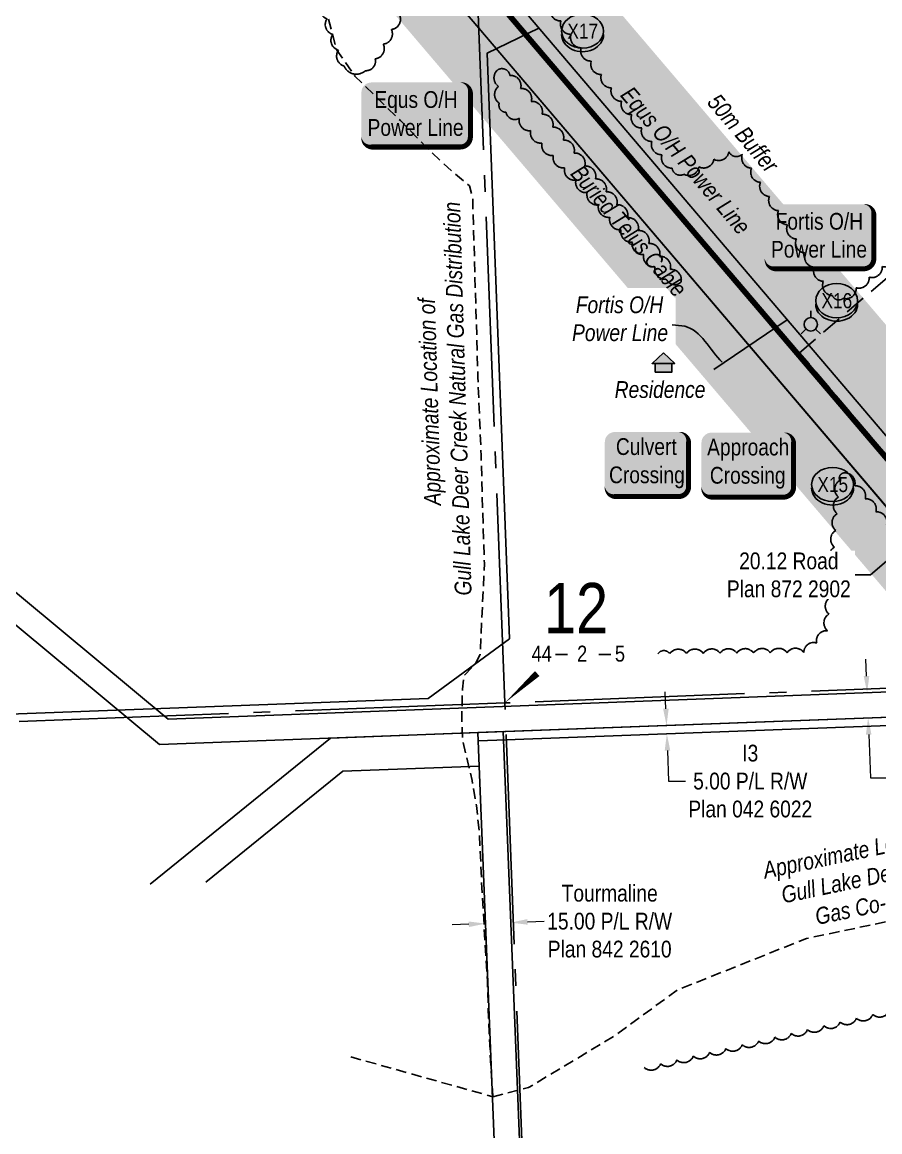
# Model space of a CAD drawing. Extents: x 686576 to 694196, y 5850445 to 5855412.
# Drawn here: x 691345 to 691857, y 5851095 to 5851756 of the extents above; entities that cross this region are included whole.
import ezdxf
from ezdxf.enums import TextEntityAlignment as Align

# ---------------------------------------------------------------- set-up
doc = ezdxf.new("R2010")
doc.units = 0
doc.header["$LTSCALE"] = 5
doc.header["$PDSIZE"] = 0.5
for name, pattern in [('0', [1, 1, 0]), ('foc-ACCESSROAD', [3.75, 2.5, -1.25]), ('foc-QUARTERLINE', [33, 25, -3, 2, -3]), ('UG_PIPE', [1.875, 1.25, -0.625])]:
    doc.linetypes.add(name, pattern=pattern)
doc.layers.get('Defpoints').update_dxf_attribs({"color": 9})
for name, color, linetype in [('10', 1, 'Continuous'), ('9', 3, 'Continuous'), ('AS-PIPE-UG', 44, 'UG_PIPE'), ('AS-PIPE-UG-T', 44, 'Continuous'), ('AS-POWER', 104, 'foc-POWER'), ('AS-POWER-T', 104, 'Continuous'), ('AS-RESIDENCE', 14, 'Continuous'), ('AS-TELEPHONE-T', 224, 'Continuous'), ('AS-TELUS', 224, 'foc-TEL'), ('CG-NOTES', 7, 'Continuous'), ('F-RW', 190, 'Continuous'), ('F-WS', 190, 'foc-ACCESSROAD'), ('F-WS-S', 190, 'Continuous'), ('L-QSEC', 8, 'foc-QUARTERLINE'), ('L-SECLBL', 7, 'Continuous'), ('L-TITLEDB', 4, 'Continuous'), ('L-TITLEDB-T', 4, 'Continuous'), ('P-BUFFER-H 30m', 51, 'Continuous'), ('P-BUFFER-T', 40, 'Continuous'), ('P-CROSSINGS', 250, 'Continuous'), ('T-BUSH', 110, '0')]:
    doc.layers.add(name, color=color, linetype=linetype)
doc.layers.add('F-RW-T', color=190, linetype='Continuous', lineweight=9)
doc.layers.add('P-PROPOSED-WL4', color=7, linetype='Continuous', true_color=0x5b5bc8)
doc.styles.add('175L', font='ARIALN.TTF', dxfattribs={"height": 20})
doc.styles.add('80', font='ARIALN.TTF', dxfattribs={"height": 10})
doc.styles.add('80CG', font='ARIALN.TTF', dxfattribs={"height": 10})
doc.styles.add('80L', font='ARIALN.TTF', dxfattribs={"height": 10})
doc.styles.add('Crossing', font='ARIALN.TTF', dxfattribs={"height": 10})
doc.styles.add('foc-LtypeFont', font='ARIALN.TTF', dxfattribs={"height": 7.35})
doc.styles.add('SIMPLEX', font='ARIALN.TTF')
doc.linetypes.add('foc-POWER', pattern='A,6,-1,["P",foc-LtypeFont,S=0.2,R=0,X=-0.625,Y=-0.75],-1.24,4', length=12.24)
doc.linetypes.add('foc-TEL', pattern='A,2,-1,["T",foc-LtypeFont,S=0.2,R=0,X=-0.425,Y=-0.75],-1.24,8', length=12.24)
doc.linetypes.add('foc-TEL-NOLINE', pattern='A,0,-2,["T",foc-LtypeFont,S=0.2,R=0,X=-0.425,Y=-0.75],-10.24', length=12.24)
doc.dimstyles.new('Compass 5 000', dxfattribs={"dimscale": 5, "dimtxt": 9, "dimasz": 2, "dimexe": 0.2, "dimexo": 0.0625, "dimgap": 0.5, "dimtad": 0, "dimtih": 1, "dimtoh": 1, "dimzin": 0, "dimdsep": 46, "dimtxsty": '80CG', "dimcen": 0.1, "dimse1": 1, "dimse2": 1, "dimclrd": 256, "dimclrt": 256, "dimaunit": 1, "dimadec": 4, "dimazin": 0, "dimtfac": 0.06, "dimtofl": 0, "dimtmove": 0, "dimatfit": 1, "dimfxl": 0.2, "dimtolj": 1, "dimtzin": 0, "dimlwd": -1, "dimarcsym": 0})

# ---------------------------------------------------------------- blocks, each defined once
blk = doc.blocks.new('L-SECLBL')
at = {"layer": '9', "color": 7}
for p, q in [((-5.08, -27.83), (-12.29, -27.83)), ((20.7, -27.83), (13.5, -27.83))]:
    blk.add_line(p, q, dxfattribs=at)
at = {"layer": '10', "color": 2, "style": 'SIMPLEX'}
blk.add_attdef('SEC', text='', height=30, dxfattribs=at).set_placement((0, 0), align=Align.MIDDLE)
at = {"layer": '10', "color": 5, "style": '80L'}
blk.add_attdef('TWP', text='', height=9.5, dxfattribs=at).set_placement((-14.43, -27.37), align=Align.MIDDLE_RIGHT)
blk.add_attdef('RGE', text='', height=9.5, dxfattribs=at).set_placement((3.62, -27.37), align=Align.MIDDLE_CENTER)
blk.add_attdef('MER', text='', height=9.5, dxfattribs=at).set_placement((23.17, -27.37), align=Align.MIDDLE_LEFT)
blk = doc.blocks.new('*D83')
at = {"layer": 'Defpoints', "color": 0, "transparency": 16777216}
for p in [(691812.95, 5851355.21), (691813.51, 5851340.23), (691849.57, 5851341.58)]:
    blk.add_point(p, dxfattribs=at)
at = {"layer": 'F-RW-T', "transparency": 16777216}
for p, q in [((691848.63, 5851366.56), (691848.26, 5851376.55)), ((691849.95, 5851331.59), (691850.92, 5851305.79)), ((691850.92, 5851305.79), (691860.92, 5851305.79))]:
    blk.add_line(p, q, dxfattribs=at)
for points in [[(691850.3, 5851366.62), (691846.97, 5851366.5), (691849.01, 5851356.57)], [(691851.61, 5851331.65), (691848.28, 5851331.53), (691849.57, 5851341.58)]]:
    blk.add_solid(points, dxfattribs=at)
at = {"layer": 'F-RW-T', "transparency": 16777216, "insert": (691900, 5851305.79), "char_height": 10, "attachment_point": 5, "style": '80CG'}
blk.add_mtext('\\A1;Tourmaline\\P15.00 P/L R/W\\PPlan 822 1746', dxfattribs=at)
blk = doc.blocks.new('*D84')
at = {"layer": 'Defpoints', "color": 0, "transparency": 16777216}
for p in [(691620.69, 5851235.21), (691635.71, 5851235.81), (691636.36, 5851219.5)]:
    blk.add_point(p, dxfattribs=at)
at = {"layer": 'F-RW-T', "transparency": 16777216}
for p, q in [((691611.35, 5851218.5), (691601.36, 5851218.1)), ((691646.35, 5851219.9), (691656.35, 5851220.3))]:
    blk.add_line(p, q, dxfattribs=at)
for points in [[(691611.29, 5851220.16), (691611.42, 5851216.83), (691621.34, 5851218.9)], [(691646.29, 5851221.57), (691646.42, 5851218.24), (691636.36, 5851219.5)]]:
    blk.add_solid(points, dxfattribs=at)
at = {"layer": 'F-RW-T', "transparency": 16777216, "insert": (691695.43, 5851220.3), "char_height": 10, "attachment_point": 5, "style": '80CG'}
blk.add_mtext('\\A1;Tourmaline\\P15.00 P/L R/W\\PPlan 842 2610', dxfattribs=at)
blk = doc.blocks.new('*D88')
at = {"layer": 'Defpoints', "color": 0, "transparency": 16777216}
for p in [(691686.83, 5851335.47), (691687.02, 5851330.47), (691729.53, 5851332.07)]:
    blk.add_point(p, dxfattribs=at)
at = {"layer": 'F-RW-T', "transparency": 16777216}
for p, q in [((691728.96, 5851347.06), (691728.59, 5851357.05)), ((691729.9, 5851322.08), (691730.59, 5851303.84)), ((691730.59, 5851303.84), (691740.59, 5851303.84))]:
    blk.add_line(p, q, dxfattribs=at)
for points in [[(691730.63, 5851347.12), (691727.3, 5851346.99), (691729.34, 5851337.06)], [(691731.57, 5851322.14), (691728.24, 5851322.01), (691729.53, 5851332.07)]]:
    blk.add_solid(points, dxfattribs=at)
at = {"layer": 'F-RW-T', "transparency": 16777216, "insert": (691779.29, 5851303.84), "char_height": 10, "attachment_point": 5, "style": '80CG'}
blk.add_mtext('\\A1;I3\\P5.00 P/L R/W\\PPlan 042 6022', dxfattribs=at)
blk = doc.blocks.new('*D97')
at = {"layer": 'Defpoints', "color": 0, "transparency": 16777216}
for p in [(691719.64, 5851663.81), (691704.33, 5851650.76), (691876.57, 5851448.61)]:
    blk.add_point(p, dxfattribs=at)
at = {"layer": 'L-TITLEDB-T', "transparency": 16777216}
for p, q in [((691899.5, 5851468.15), (691907.11, 5851474.64)), ((691868.96, 5851442.13), (691851, 5851426.82)), ((691851, 5851426.82), (691841, 5851426.82))]:
    blk.add_line(p, q, dxfattribs=at)
for points in [[(691898.42, 5851469.42), (691900.58, 5851466.88), (691891.89, 5851461.66)], [(691867.88, 5851443.4), (691870.04, 5851440.86), (691876.57, 5851448.61)]]:
    blk.add_solid(points, dxfattribs=at)
at = {"layer": 'L-TITLEDB-T', "transparency": 16777216, "insert": (691802.29, 5851426.82), "char_height": 10, "attachment_point": 5, "style": '80CG', "bg_fill": 3, "box_fill_scale": 1.1, "bg_fill_color": 256, "bg_fill_true_color": 13158600, "bg_fill_transparency": 0}
blk.add_mtext('\\A1;20.12 Road\\PPlan 872 2902 ', dxfattribs=at)
blk = doc.blocks.new('res_occ')
for points in [[(0.1, 0.89), (-1.26, -0.37), (1.46, -0.37)], [(-0.9, -1.43), (1.1, -1.43), (1.1, -0.37), (-0.9, -0.37)]]:
    blk.add_hatch(color=14).paths.add_polyline_path(points)
at = {"color": 14}
for points in [[(0.1, 0.89), (-1.26, -0.37), (1.46, -0.37)], [(-0.9, -1.43), (1.1, -1.43), (1.1, -0.37), (-0.9, -0.37)]]:
    blk.add_lwpolyline(points, close=True, dxfattribs=at)
blk = doc.blocks.new('*U48')
h = blk.add_hatch(color=254)
edge = h.paths.add_edge_path()
edge.add_line((-19, -20), (19, -20))
edge.add_arc((19, -14), 6, 270, 360)
edge.add_line((25, -14), (25, 12.5))
edge.add_arc((19, 12.5), 6, 0, 90)
edge.add_line((19, 18.5), (-19, 18.5))
edge.add_arc((-19, 12.5), 6, 90, 180)
edge.add_line((-25, 12.5), (-25, -14))
edge.add_arc((-19, -14), 6, 180, 270)
at = {"color": 160, "flags": 128}
blk.add_lwpolyline([(-19, -20, 3, 3, 0), (19, -20, 3, 3, 0.414214), (25, -14, 3, 3, 0), (25, 12.5, 3, 0, 0.414214), (19, 18.5, 0, 0, 0), (-19, 18.5, 0, 0, 0.414214), (-25, 12.5, 0, 0, 0), (-25, -14, 0, 3, 0.414214)], format="xyseb", close=True, dxfattribs=at)
at = {"color": 160, "style": '80'}
blk.add_attdef('ENTER_TEXT_001', (-26.85, -4.92), '', height=10, dxfattribs=at)
blk = doc.blocks.new('*U44')
h = blk.add_hatch(color=255)
edge = h.paths.add_edge_path()
edge.add_line((-26.5, -20), (26.5, -20))
edge.add_arc((26.5, -14), 6, 270, 360)
edge.add_line((32.5, -14), (32.5, 12.5))
edge.add_arc((26.5, 12.5), 6, 0, 90)
edge.add_line((26.5, 18.5), (-26.5, 18.5))
edge.add_arc((-26.5, 12.5), 6, 90, 180)
edge.add_line((-32.5, 12.5), (-32.5, -14))
edge.add_arc((-26.5, -14), 6, 180, 270)
at = {"color": 104, "flags": 128}
blk.add_lwpolyline([(-26.5, -20, 3, 3, 0), (26.5, -20, 3, 3, 0.414214), (32.5, -14, 3, 3, 0), (32.5, 12.5, 3, 0, 0.414214), (26.5, 18.5, 0, 0, 0), (-26.5, 18.5, 0, 0, 0.414214), (-32.5, 12.5, 0, 0, 0), (-32.5, -14, 0, 3, 0.414214)], format="xyseb", close=True, dxfattribs=at)
blk.add_lwpolyline([(-25.54, -53.97, 0, 7.5, 0), (0, 0, 0, 0, 0)], format="xyseb", dxfattribs=at)
at = {"color": 104, "style": '80'}
blk.add_attdef('ENTER_TEXT_001', (-26.85, -4.92), '', height=10, dxfattribs=at)
blk = doc.blocks.new('*U45')
h = blk.add_hatch(color=255)
edge = h.paths.add_edge_path()
edge.add_line((-26.5, -20), (26.5, -20))
edge.add_arc((26.5, -14), 6, 270, 360)
edge.add_line((32.5, -14), (32.5, 12.5))
edge.add_arc((26.5, 12.5), 6, 0, 90)
edge.add_line((26.5, 18.5), (-26.5, 18.5))
edge.add_arc((-26.5, 12.5), 6, 90, 180)
edge.add_line((-32.5, 12.5), (-32.5, -14))
edge.add_arc((-26.5, -14), 6, 180, 270)
at = {"color": 104, "flags": 128}
blk.add_lwpolyline([(66.68, 47.69, 0, 7.5, 0), (0, 0, 0, 0, 0)], format="xyseb", dxfattribs=at)
blk.add_lwpolyline([(-26.5, -20, 3, 3, 0), (26.5, -20, 3, 3, 0.414214), (32.5, -14, 3, 3, 0), (32.5, 12.5, 3, 0, 0.414214), (26.5, 18.5, 0, 0, 0), (-26.5, 18.5, 0, 0, 0.414214), (-32.5, 12.5, 0, 0, 0), (-32.5, -14, 0, 3, 0.414214)], format="xyseb", close=True, dxfattribs=at)
at = {"color": 104, "style": '80'}
blk.add_attdef('ENTER_TEXT_001', (-26.85, -4.92), '', height=10, dxfattribs=at)
blk = doc.blocks.new('*U26')
h = blk.add_hatch(color=59)
edge = h.paths.add_edge_path()
edge.add_line((-21.5, -20), (21.5, -20))
edge.add_arc((21.5, -14), 6, 270, 360)
edge.add_line((27.5, -14), (27.5, 12.5))
edge.add_arc((21.5, 12.5), 6, 0, 90)
edge.add_line((21.5, 18.5), (-21.5, 18.5))
edge.add_arc((-21.5, 12.5), 6, 90, 180)
edge.add_line((-27.5, 12.5), (-27.5, -14))
edge.add_arc((-21.5, -14), 6, 180, 270)
at = {"color": 1, "flags": 128}
blk.add_lwpolyline([(-21.5, -20, 3, 3, 0), (21.5, -20, 3, 3, 0.414214), (27.5, -14, 3, 3, 0), (27.5, 12.5, 3, 0, 0.414214), (21.5, 18.5, 0, 0, 0), (-21.5, 18.5, 0, 0, 0.414214), (-27.5, 12.5, 0, 0, 0), (-27.5, -14, 0, 3, 0.414214)], format="xyseb", close=True, dxfattribs=at)
blk.add_lwpolyline([(69.76, 18.57, 0, 7.5, 0), (0, 0, 0, 0, 0)], format="xyseb", dxfattribs=at)
at = {"color": 1, "style": '80'}
blk.add_attdef('ENTER_TEXT_001', (-35.99, -5), '', height=10, dxfattribs=at)
blk = doc.blocks.new('xing2')
h = blk.add_hatch(color=50)
h.dxf.hatch_style = 1
edge = h.paths.add_edge_path()
edge.add_ellipse((0, 0), major_axis=(-12.5, 0), ratio=0.816297, start_angle=0, end_angle=360)
h = blk.add_hatch(color=250)
h.dxf.hatch_style = 1
edge = h.paths.add_edge_path()
edge.add_ellipse((0, -2.05), major_axis=(-12.5, 0), ratio=0.816297, start_angle=0, end_angle=180)
edge.add_line((12.5, -2.05), (12.5, 0))
edge.add_ellipse((0, 0), major_axis=(-12.5, 0), ratio=0.816297, start_angle=0, end_angle=180, ccw=False)
edge.add_line((-12.5, 0), (-12.5, -2.05))
at = {"color": 250}
blk.add_ellipse((0, 0), major_axis=(-12.5, 0), ratio=0.816297, dxfattribs=at)
blk.add_ellipse((0, -2.05), major_axis=(-12.5, 0), ratio=0.816297, start_param=0, end_param=3.141593, dxfattribs=at)
at = {"color": 250, "style": 'Crossing'}
blk.add_attdef('CROSSING', text='', height=9, dxfattribs=at).set_placement((0.09, 0.02), align=Align.MIDDLE_CENTER)
at = {"color": 250, "style": 'Crossing', "flags": 1}
for tag, p in [('OWNER', (0.09, -12.49)), ('DESCRIPTION', (0.09, -25.77)), ('LOCATION', (0.09, -39.3)), ('DWG_REF', (0.09, -52.84))]:
    blk.add_attdef(tag, text='', height=9, dxfattribs=at).set_placement(p, align=Align.MIDDLE_CENTER)
blk = doc.blocks.new('WAT')
h = blk.add_hatch(color=255)
h.dxf.hatch_style = 1
edge = h.paths.add_edge_path()
edge.add_arc((0, 0), 0.9, 0, 360)
at = {"color": 170}
for p, q in [((0, 0.82), (0, 1.63)), ((-0.58, -0.58), (-1.15, -1.15)), ((0.58, -0.58), (1.15, -1.15))]:
    blk.add_line(p, q, dxfattribs=at)
blk.add_circle((0, 0), 0.8, dxfattribs=at)

msp = doc.modelspace()

# ---------------------------------------------------------------- hatches: boundary and pattern name
at = {"layer": 'P-BUFFER-H 30m'}
h = msp.add_hatch(color=256, dxfattribs=at)
h.dxf.hatch_style = 1
edge = h.paths.add_edge_path()
edge.add_line((692485.285, 5850546.224), (693234.672, 5850576.164))
edge.add_arc((693232.676, 5850626.124), 50, 272.287877, 362.287866)
edge.add_line((693282.637, 5850628.12), (693278.626, 5850728.505))
edge.add_arc((693228.666, 5850726.509), 50, 2.287866, 92.287866)
edge.add_line((693226.67, 5850776.47), (693223.672, 5850776.35))
edge.add_arc((693225.668, 5850726.39), 50, 92.287866, 182.287866)
edge.add_line((693175.708, 5850724.394), (693177.603, 5850676.966))
edge.add_line((693177.603, 5850676.966), (692534.182, 5850651.26))
edge.add_line((692534.182, 5850651.26), (692529.376, 5850774.462))
edge.add_arc((692479.414, 5850772.513), 50, 2.233701, 40.448379)
edge.add_line((692517.464, 5850804.951), (692013.475, 5851396.124))
edge.add_line((692013.475, 5851396.124), (691332.729, 5852195.181))
edge.add_arc((691294.669, 5852162.755), 50, 40.428902, 92.157267)
edge.add_line((691292.786, 5852212.72), (690776.752, 5852193.281))
edge.add_line((690776.752, 5852193.281), (689968.222, 5852164.524))
edge.add_line((689968.222, 5852164.524), (689209.528, 5852137.539))
edge.add_line((689209.528, 5852137.539), (689206.801, 5852210.075))
edge.add_arc((689156.836, 5852208.197), 50, 2.15307, 92.15307)
edge.add_line((689154.957, 5852258.161), (689134.896, 5852257.407))
edge.add_arc((689136.775, 5852207.442), 50, 92.15307, 182.133807)
edge.add_line((689086.809, 5852205.581), (689089.508, 5852133.156))
edge.add_line((689089.508, 5852133.156), (688334.288, 5852104.552))
edge.add_line((688334.288, 5852104.552), (687584.019, 5852076.138))
edge.add_line((687584.019, 5852076.138), (687563.311, 5852622.77))
edge.add_arc((687513.347, 5852620.878), 50, 2.169403, 92.169403)
edge.add_line((687511.455, 5852670.842), (687481.315, 5852669.7))
edge.add_arc((687483.207, 5852619.736), 50, 92.169403, 182.169403)
edge.add_line((687433.243, 5852617.843), (687433.357, 5852614.845))
edge.add_arc((687483.321, 5852616.738), 50, 182.169403, 244.990014)
edge.add_line((687462.182, 5852571.426), (687483.098, 5852019.277))
edge.add_arc((687533.063, 5852021.169), 50, 182.169403, 272.168912)
edge.add_line((687534.955, 5851971.205), (688338.186, 5852001.626))
edge.add_line((688338.186, 5852001.626), (689146.336, 5852032.234))
edge.add_arc((689144.443, 5852082.198), 50, 272.168987, 280.122251)
edge.add_arc((689158.552, 5852082.692), 50, 263.890944, 272.037006)
edge.add_line((689160.329, 5852032.724), (689971.883, 5852061.589))
edge.add_line((689971.883, 5852061.589), (690780.468, 5852090.348))
edge.add_arc((690778.691, 5852140.316), 50, 272.037006, 272.157267)
edge.add_line((690780.573, 5852090.352), (691270.987, 5852108.825))
edge.add_line((691270.987, 5852108.825), (691935.081, 5851329.315))
edge.add_line((691935.081, 5851329.315), (692427.17, 5850752.101))
edge.add_line((692427.17, 5850752.101), (692433.327, 5850594.236))
edge.add_arc((692483.289, 5850596.185), 50, 182.233701, 272.287877)

# ---------------------------------------------------------------- linework, layer by layer
at = {"layer": 'AS-PIPE-UG', "flags": 128}
for points in [[(691583.258, 5851945.637), (691583.745, 5851936.679), (691582.546, 5851929.334), (691580.936, 5851922.408), (691577.683, 5851915.857), (691572.854, 5851910.796), (691566.692, 5851908.25), (691559.884, 5851908.117), (691553.154, 5851909.646), (691541.502, 5851913.941), (691533.738, 5851914.735), (691527.959, 5851911.164), (691523.369, 5851907.848), (691522.772, 5851907.024), (691517.95, 5851902.672), (691503.291, 5851890.245), (691502.001, 5851885.767), (691501.877, 5851861.284), (691502.894, 5851848.231), (691505.904, 5851834.858), (691510.852, 5851817.905), (691516.206, 5851800.985), (691521.667, 5851781.147), (691527.001, 5851760.586), (691532.683, 5851739.788), (691543.448, 5851724.351), (691570.596, 5851697.83), (691585.458, 5851682.389), (691601.285, 5851667.514), (691611.745, 5851658.85), (691613.683, 5851651.47), (691616.839, 5851544.78), (691617.321, 5851531.652), (691618.722, 5851498.11), (691619.908, 5851456.992), (691620.68, 5851433.605), (691618.156, 5851379.294), (691615.381, 5851374.092), (691608.412, 5851366.678), (691607.589, 5851358.626), (691607.177, 5851342.435), (691607.622, 5851328.302), (691610.075, 5851318.123), (691613.351, 5851304.282), (691615.967, 5851289.261), (691617.631, 5851273.387), (691618.494, 5851255.546), (691619.134, 5851240.261), (691620.004, 5851226.28), (691621.673, 5851197.762), (691622.493, 5851184.502), (691622.977, 5851169.565), (691623.469, 5851154.509), (691624.364, 5851137.279), (691625.198, 5851124.618), (691625.439, 5851119.732), (691625.674, 5851115.68)], [(691625.674, 5851115.68), (691647.08, 5851121.118), (691698.101, 5851151.796), (691735.747, 5851179.272), (691812.857, 5851210.038), (691919.152, 5851232.216), (691954.351, 5851239.931), (691981.298, 5851239.567)], [(691541.003, 5851139.381), (691625.674, 5851115.68)]]:
    msp.add_lwpolyline(points, dxfattribs=at)
at = {"layer": 'AS-POWER', "linetype": 'foc-POWER', "flags": 128}
for points in [[(690605.382, 5852144.714), (691297.841, 5852170.218), (691984.426, 5851364.112), (692478.407, 5850794.152)], [(690986.509, 5851330.693), (691587.074, 5851353.111), (691635.694, 5851388.798), (691622.431, 5851738.063), (691653.173, 5851752.961)], [(691801.359, 5851579.048), (691757.532, 5851549.408)]]:
    msp.add_lwpolyline(points, dxfattribs=at)
at = {"layer": 'AS-TELUS', "linetype": 'foc-TEL-NOLINE', "flags": 128}
msp.add_lwpolyline([(690799.492, 5852123.971), (691259.235, 5852141.293, -0.2290222), (691302.815, 5852122.1), (691617.268, 5851752.927), (692435.693, 5850792.725, -0.1683104), (692460.842, 5850728.35)], format="xyb", dxfattribs=at)
at = {"layer": 'F-RW', "flags": 128}
for points in [[(690811.661, 5851822.413), (690937.62, 5851751.694), (691432.101, 5851340.906), (691951.721, 5851360.425), (691964.112, 5851345.885), (691633.55, 5851333.465), (691426.932, 5851325.706), (690929.09, 5851739.284), (690812.373, 5851804.813), (690811.661, 5851822.413)], [(691616.808, 5851332.839), (691616.996, 5851327.843), (691633.743, 5851328.472), (691968.244, 5851341.036), (691964.112, 5851345.885), (691616.808, 5851332.839)], [(691421.246, 5851242.318), (691528.872, 5851329.542), (691616.808, 5851332.839), (691617.57, 5851312.855), (691536.279, 5851309.801), (691454.6, 5851243.605)], [(691602.129, 5850444.61), (691596.172, 5850544.585), (691638.075, 5850802.481), (691617.57, 5851312.855), (691616.808, 5851332.839), (691631.794, 5851333.4), (691653.127, 5850801.579), (691611.467, 5850545.184), (691617.361, 5850445.207)]]:
    msp.add_lwpolyline(points, dxfattribs=at)
at = {"layer": 'F-WS'}
msp.add_lwpolyline([(691808.618, 5851559.387), (691901.529, 5851638.555), (691980.035, 5851546.076), (691887.293, 5851467.053)], close=True, dxfattribs=at)
at = {"layer": 'L-QSEC', "flags": 128}
for points in [[(691632.862, 5851350.52), (691601.752, 5852154.192)], [(692435.371, 5851381.457), (691632.862, 5851350.52)], [(691632.862, 5851350.52), (690832.012, 5851319.648)], [(691663.959, 5850547.185), (691632.862, 5851350.52)]]:
    msp.add_lwpolyline(points, dxfattribs=at)
at = {"layer": 'L-SECLBL', "flags": 128}
msp.add_lwpolyline([(691632.862, 5851350.52, 0, 4, 0), (691652.195, 5851368.024, 0, 0, 0)], format="xyseb", dxfattribs=at)
at = {"layer": 'L-TITLEDB', "flags": 128}
msp.add_lwpolyline([(691311.225, 5852143.254), (691616.011, 5851785.43), (691977.33, 5851361.386), (692458.15, 5850797.392), (692460.842, 5850728.35, 0.1683104), (692435.693, 5850792.725), (691968.244, 5851341.036), (691949.718, 5851362.775), (691617.268, 5851752.927), (691302.815, 5852122.1, 0.2296087), (691259.136, 5852141.284)], format="xyb", close=True, dxfattribs=at)
at = {"layer": 'P-PROPOSED-WL4', "linetype": 'Continuous', "const_width": 3, "flags": 128}
msp.add_lwpolyline([(693232.374, 5850627.77), (692484.561, 5850597.894), (692477.767, 5850772.069), (691974.165, 5851362.789), (691293.947, 5852161.225), (690778.636, 5852141.814), (689160.155, 5852084.248), (689155.554, 5852206.633), (689138.492, 5852205.991), (689143.05, 5852083.644), (687534.826, 5852022.735), (687512.228, 5852619.273), (687483.591, 5852618.188)], dxfattribs=at)
at = {"layer": 'T-BUSH', "flags": 128}
for points in [[(691795.17, 5852077.438, 0.5205671), (691790.862, 5852068.415, 0.5205671), (691786.553, 5852059.392, 0.5205671), (691782.245, 5852050.369, 0.5205671), (691775.71, 5852043.234, 0.5205671), (691767.358, 5852037.736, 0.5205671), (691759.006, 5852032.238, 0.5205671), (691751.992, 5852025.88, 0.5205671), (691750.441, 5852016.001, 0.5205671), (691748.891, 5852006.123, 0.5205671), (691747.341, 5851996.245, 0.5205671), (691749.344, 5851986.589, 0.5205671), (691752.112, 5851976.981, 0.5205671), (691754.879, 5851967.372, 0.5205671), (691757.646, 5851957.764, 0.5205671), (691760.109, 5851948.116, 0.5205671), (691753.706, 5851940.544, 0.5205671), (691750.898, 5851931.805, 0.5205671), (691751.564, 5851921.828, 0.5205671), (691752.229, 5851911.851, 0.5205671), (691754.879, 5851902.357, 0.5205671), (691758.867, 5851893.188, 0.5205671), (691762.855, 5851884.018, 0.5205671), (691766.336, 5851874.739, 0.5205671), (691760.923, 5851866.372, 0.5205671), (691756.077, 5851857.722, 0.5205671), (691752.914, 5851848.237, 0.5205671), (691746.461, 5851842.358, 0.5205671), (691736.484, 5851841.693, 0.5205671), (691726.531, 5851841.415, 0.5205671), (691716.782, 5851843.637, 0.5205671), (691707.033, 5851845.859, 0.5205671), (691697.284, 5851848.082, 0.5205671), (691687.536, 5851850.307, 0.5205671), (691677.803, 5851852.596, 0.5205671), (691668.069, 5851854.885, 0.5205671), (691660.534, 5851860.401, 0.5205671), (691655.38, 5851868.969, 0.5205671), (691647.783, 5851872.697, 0.5205671), (691637.829, 5851871.754, 0.5205671), (691627.875, 5851870.81, 0.5205671), (691617.92, 5851869.867, 0.5205671), (691607.966, 5851868.923, 0.5205671), (691609.111, 5851859.072, 0.5205671), (691610.345, 5851849.149, 0.5205671), (691611.579, 5851839.227, 0.5205671), (691612.813, 5851829.304, 0.5205671), (691618.144, 5851821.043, 0.5205671), (691624.171, 5851813.065, 0.5205671), (691630.197, 5851805.086, 0.5205671), (691636.224, 5851797.107, 0.5205671), (691642.25, 5851789.128, 0.5205671), (691648.277, 5851781.149, 0.5205671), (691654.303, 5851773.171, 0.5205671), (691660.33, 5851765.192, 0.5205671), (691666.356, 5851757.213, 0.5205671), (691672.383, 5851749.234, 0.5205671), (691678.409, 5851741.255, 0.5205671), (691684.436, 5851733.277, 0.5205671), (691690.462, 5851725.298, 0.5205671), (691696.489, 5851717.319, 0.5205671), (691702.515, 5851709.34, 0.5205671), (691708.542, 5851701.361, 0.5205671), (691714.569, 5851693.383, 0.5205671), (691720.595, 5851685.404, 0.5205671), (691726.622, 5851677.425, 0.5205671), (691732.648, 5851669.446, 0.5205671), (691739.684, 5851665.775, 0.5205671), (691748.629, 5851670.245, 0.5205671), (691757.573, 5851674.715, 0.5205671), (691766.517, 5851679.185, 0.5205671), (691774.629, 5851677.853, 0.5205671), (691779.993, 5851669.414, 0.5205671), (691785.356, 5851660.975, 0.5205671), (691790.72, 5851652.536, 0.5205671), (691796.083, 5851644.098, 0.5205671), (691801.447, 5851635.659, 0.5205671), (691806.81, 5851627.22, 0.5205671), (691812.174, 5851618.782, 0.5205671), (691817.538, 5851610.343, 0.5205671), (691822.901, 5851601.904, 0.5205671), (691828.265, 5851593.465, 0.5205671), (691834.731, 5851591.804, 0.5205671), (691842.493, 5851598.106, 0.5205671), (691850.256, 5851604.409, 0.5205671), (691858.018, 5851610.712, 0.5205671), (691865.78, 5851617.015, 0.5205671), (691873.543, 5851623.318, 0.5205671), (691881.305, 5851629.621, 0.5205671), (691889.067, 5851635.924, 0.5205671), (691896.83, 5851642.227, 0.5205671), (691905.114, 5851644.178, 0.5205671), (691912.164, 5851637.088, 0.5205671), (691919.215, 5851629.997, 0.5205671), (691926.265, 5851622.907, 0.5205671), (691933.316, 5851615.817, 0.5205671), (691940.366, 5851608.727, 0.5205671), (691947.417, 5851601.637, 0.5205671), (691954.468, 5851594.547, 0.5205671), (691961.518, 5851587.456, 0.5205671), (691968.569, 5851580.366, 0.5205671), (691975.619, 5851573.276, 0.5205671), (691982.67, 5851566.186, 0.5205671), (691990.537, 5851561.349, 0.5205671), (692000.493, 5851562.277, 0.5205671), (692010.448, 5851563.204, 0.5205671), (692020.404, 5851564.132, 0.5205671), (692030.36, 5851565.06, 0.5205671), (692040.316, 5851565.987, 0.5205671), (692050.272, 5851566.915, 0.5205671), (692060.228, 5851567.843, 0.5205671), (692070.072, 5851567.954, 0.5205671), (692078.954, 5851563.362, 0.5205671), (692087.836, 5851558.769, 0.5205671), (692096.718, 5851554.177, 0.5205671), (692105.6, 5851549.585, 0.5205671), (692111.576, 5851542.669, 0.5205671), (692112.991, 5851532.771, 0.5205671), (692114.405, 5851522.873, 0.5205671), (692115.82, 5851512.974, 0.5205671), (692117.235, 5851503.076, 0.5205671), (692118.649, 5851493.177, 0.5205671), (692120.064, 5851483.279, 0.5205671), (692120.308, 5851473.389, 0.5205671), (692118.622, 5851463.533, 0.5205671), (692116.935, 5851453.678, 0.5205671), (692115.248, 5851443.822, 0.5205671), (692113.562, 5851433.966, 0.5205671), (692113.94, 5851425.027, 0.5205671), (692122.381, 5851419.666, 0.5205671), (692130.821, 5851414.305, 0.5205671), (692139.261, 5851408.944, 0.5205671), (692147.702, 5851403.583, 0.5205671), (692156.142, 5851398.222, 0.5205671), (692164.582, 5851392.861, 0.5205671), (692173.023, 5851387.5, 0.5205671), (692180.993, 5851381.643, 0.5205671), (692186.205, 5851373.11, 0.5205671), (692191.417, 5851364.577, 0.5205671), (692196.629, 5851356.044, 0.5205671), (692201.841, 5851347.511, 0.5205671), (692207.053, 5851338.978, 0.5205671), (692212.266, 5851330.445, 0.5205671), (692217.478, 5851321.912, 0.5205671), (692222.69, 5851313.378, 0.5205671), (692227.902, 5851304.845, 0.5205671), (692233.114, 5851296.312, 0.5205671), (692238.326, 5851287.779, 0.5205671), (692243.538, 5851279.246, 0.5205671), (692248.921, 5851270.82, 0.5205671), (692254.351, 5851262.424, 0.5205671), (692259.781, 5851254.028, 0.5205671), (692265.212, 5851245.632, 0.5205671), (692270.642, 5851237.236, 0.5205671), (692276.072, 5851228.84, 0.5205671), (692281.502, 5851220.444, 0.5205671), (692286.933, 5851212.048, 0.5205671), (692292.363, 5851203.652, 0.5205671), (692297.793, 5851195.256, 0.5205671), (692303.223, 5851186.86, 0.5205671), (692308.653, 5851178.464, 0.5205671), (692314.084, 5851170.068, 0.5205671), (692320.043, 5851162.047, 0.5205671), (692326.163, 5851154.14, 0.5205671), (692332.283, 5851146.232, 0.5205671), (692338.403, 5851138.325, 0.5205671), (692344.523, 5851130.417, 0.5205671), (692350.642, 5851122.51, 0.5205671), (692356.762, 5851114.603, 0.5205671), (692364.897, 5851110.803, 0.5205671), (692372.47, 5851113.531, 0.5205671), (692373.639, 5851123.462, 0.5205671), (692374.808, 5851133.392, 0.5205671), (692375.977, 5851143.323, 0.5205671), (692377.146, 5851153.253, 0.5205671), (692378.315, 5851163.184, 0.5205671), (692384.597, 5851170.348, 0.5205671), (692392.541, 5851176.42, 0.5205671), (692400.879, 5851181.479, 0.5205671), (692410.801, 5851180.243, 0.5205671), (692420.724, 5851179.008, 0.5205671), (692434.313, 5851177.316, 0.5205671)], [(691716.049, 5851133.04, 0.5205671), (691725.789, 5851135.301, 0.5205671), (691735.529, 5851137.562, 0.5205671), (691745.269, 5851139.823, 0.5205671), (691755.009, 5851142.085, 0.5205671), (691764.749, 5851144.346, 0.5205671), (691774.489, 5851146.607, 0.5205671), (691784.229, 5851148.868, 0.5205671), (691793.969, 5851151.129, 0.5205671), (691803.709, 5851153.39, 0.5205671), (691813.449, 5851155.651, 0.5205671), (691823.189, 5851157.913, 0.5205671), (691832.929, 5851160.174, 0.5205671), (691842.669, 5851162.435, 0.5205671), (691852.409, 5851164.696, 0.5205671), (691862.149, 5851166.957, 0.5205671), (691871.889, 5851169.218, 0.5205671), (691881.629, 5851171.479, 0.5205671), (691891.369, 5851173.741, 0.5205671), (691901.109, 5851176.002, 0.5205671), (691910.849, 5851178.263, 0.5205671), (691920.589, 5851180.524, 0.5205671), (691930.329, 5851182.785, 0.5205671), (691940.069, 5851185.046, 0.5205671), (691949.809, 5851187.307, 0.5205671), (691959.549, 5851189.569, 0.5205671), (691969.289, 5851191.83, 0.5205671), (691979.029, 5851194.091, 0.5205671), (691988.769, 5851196.352, 0.5205671), (691998.508, 5851198.613, 0.5205671), (692008.248, 5851200.874, 0.5205671), (692017.988, 5851203.135, 0.5205671), (692027.728, 5851205.397, 0.5205671), (692037.468, 5851207.658, 0.5205671), (692041.502, 5851216.46, 0.5205671), (692045.063, 5851225.803, 0.5205671), (692047.299, 5851234.92, 0.5205671), (692040.842, 5851242.555, 0.5205671), (692034.385, 5851250.19, 0.5205671), (692027.928, 5851257.825, 0.5205671), (692021.472, 5851265.459, 0.5205671), (692015.015, 5851273.094, 0.5205671), (692008.558, 5851280.729, 0.5205671), (692002.101, 5851288.364, 0.5205671), (691995.644, 5851295.999, 0.5205671), (691989.188, 5851303.634, 0.5205671), (691982.731, 5851311.268, 0.5205671), (691976.274, 5851318.903, 0.5205671), (691969.817, 5851326.538, 0.5205671), (691963.361, 5851334.173, 0.5205671), (691956.904, 5851341.808, 0.5205671), (691950.447, 5851349.442, 0.5205671), (691943.99, 5851357.077, 0.5205671), (691937.534, 5851364.712, 0.5205671), (691931.077, 5851372.347, 0.5205671), (691924.62, 5851379.982, 0.5205671), (691918.163, 5851387.616, 0.5205671), (691911.706, 5851395.251, 0.5205671), (691905.25, 5851402.886, 0.5205671), (691898.793, 5851410.521, 0.5205671), (691892.336, 5851418.156, 0.5205671), (691885.939, 5851425.84, 0.5205671), (691879.599, 5851433.572, 0.5205671), (691873.259, 5851441.304, 0.5205671), (691866.919, 5851449.037, 0.5205671), (691860.579, 5851456.769, 0.5205671), (691854.239, 5851464.501, 0.5205671), (691847.9, 5851472.233, 0.5205671), (691841.56, 5851479.965, 0.5205671), (691835.22, 5851487.697, 0.5205671), (691832.692, 5851483.237, 0.5205671), (691831.885, 5851473.27, 0.5205671), (691831.079, 5851463.304, 0.5205671), (691830.273, 5851453.337, 0.5205671), (691829.466, 5851443.371, 0.5205671), (691828.66, 5851433.405, 0.5205671), (691827.853, 5851423.438, 0.5205671), (691827.047, 5851413.472, 0.5205671), (691826.24, 5851403.505, 0.5205671), (691825.434, 5851393.539, 0.5205671), (691818.914, 5851386.215, 0.5205671), (691811.251, 5851380.558, 0.5205671), (691801.252, 5851380.476, 0.5205671), (691791.254, 5851380.394, 0.5205671), (691781.255, 5851380.312, 0.5205671), (691771.256, 5851380.23, 0.5205671), (691761.258, 5851380.148, 0.5205671), (691751.259, 5851380.066, 0.5205671), (691741.26, 5851379.984, 0.5205671), (691731.262, 5851379.902, 0.5205671), (691724.219, 5851379.844, 0.5205671)]]:
    msp.add_lwpolyline(points, format="xyb", dxfattribs=at)
for points in [[(691537.017, 5851730.347, -0.5205671), (691533.636, 5851739.758, -0.5205671), (691530.256, 5851749.168, -0.5205671), (691526.875, 5851758.578, -0.5205671), (691523.494, 5851767.988, -0.5205671), (691520.114, 5851777.398, -0.5205671), (691516.733, 5851786.808, -0.5205671), (691513.352, 5851796.219, -0.5205671), (691509.972, 5851805.629, -0.5205671), (691506.591, 5851815.039, -0.5205671), (691503.21, 5851824.449, -0.5205671), (691499.83, 5851833.859, -0.5205671), (691496.449, 5851843.269, -0.5205671), (691496.51, 5851853.107, -0.5205671), (691497.487, 5851863.058, -0.5205671), (691498.464, 5851873.009, -0.5205671), (691502.611, 5851877.038, -0.5205671), (691509.203, 5851869.52, -0.5205671), (691515.796, 5851862.002, -0.5205671), (691522.388, 5851854.484, -0.5205671), (691528.98, 5851846.966, -0.5205671), (691535.572, 5851839.448, -0.5205671), (691542.165, 5851831.93, -0.5205671), (691548.757, 5851824.412, -0.5205671), (691555.349, 5851816.894, -0.5205671), (691561.942, 5851809.376, -0.5205671), (691568.534, 5851801.858, -0.5205671), (691575.126, 5851794.34, -0.5205671), (691581.719, 5851786.821, -0.5205671), (691579.718, 5851778.38, -0.5205671), (691574.874, 5851769.633, -0.5205671), (691570.029, 5851760.886, -0.5205671), (691565.185, 5851752.139, -0.5205671), (691560.34, 5851743.392, -0.5205671), (691555.496, 5851734.644, -0.5205671), (691549.671, 5851727.562, -0.5205671)], [(691628.821, 5851728.187, 0.5205671), (691629.192, 5851718.195, 0.5205671), (691629.562, 5851708.202, 0.5205671), (691633.554, 5851702.78, 0.5205671), (691641.542, 5851699.173, 0.5205671), (691648.286, 5851691.791, 0.5205671), (691655.03, 5851684.408, 0.5205671), (691661.774, 5851677.025, 0.5205671), (691668.517, 5851669.643, 0.5205671), (691675.261, 5851662.26, 0.5205671), (691682.005, 5851654.878, 0.5205671), (691688.748, 5851647.495, 0.5205671), (691695.492, 5851640.113, 0.5205671), (691702.236, 5851632.73, 0.5205671), (691708.98, 5851625.347, 0.5205671), (691715.723, 5851617.965, 0.5205671), (691722.467, 5851610.582, 0.5205671), (691729.211, 5851603.2, 0.5205671), (691737.908, 5851601.379, 0.5205671), (691731.535, 5851609.083, 0.5205671), (691725.161, 5851616.788, 0.5205671), (691718.788, 5851624.493, 0.5205671), (691712.415, 5851632.197, 0.5205671), (691706.041, 5851639.902, 0.5205671), (691699.668, 5851647.607, 0.5205671), (691693.295, 5851655.311, 0.5205671), (691686.922, 5851663.016, 0.5205671), (691680.548, 5851670.721, 0.5205671), (691674.175, 5851678.425, 0.5205671), (691667.802, 5851686.13, 0.5205671), (691661.428, 5851693.835, 0.5205671), (691655.055, 5851701.539, 0.5205671), (691648.682, 5851709.244, 0.5205671), (691642.309, 5851716.948, 0.5205671), (691635.935, 5851724.653, 0.5205671)]]:
    msp.add_lwpolyline(points, format="xyb", close=True, dxfattribs=at)

# ---------------------------------------------------------------- block references
at = {"layer": 'AS-POWER-T'}
ref = msp.add_blockref('*U45', (691579.819, 5851702.039), dxfattribs=dict(at, xscale=0.9998299877283869, yscale=0.9998299877283869, zscale=0.9998299877283869))
ref.add_attrib('ENTER_TEXT_001', 'Equs O/H', (691555.014, 5851705.365), dxfattribs={"layer": '0', "color": 104, "height": 9.9983, "style": '80'})
ref.add_attrib('ENTER_TEXT_002', 'Power Line', (691550.98, 5851688.701), dxfattribs={"layer": '0', "color": 104, "height": 9.9983, "style": '80'})
at = {"layer": 'CG-NOTES'}
ref = msp.add_blockref('*U26', (691777.644, 5851493.206), dxfattribs=dict(at, xscale=0.9990819249504513, yscale=0.9990819249504513, zscale=0.9990819249504513))
ref.add_attrib('ENTER_TEXT_001', 'Approach', (691753.542, 5851498.093), dxfattribs={"layer": '0', "color": 1, "height": 9.9908, "style": '80'})
ref.add_attrib('ENTER_TEXT_002', 'Crossing', (691755.188, 5851481.265), dxfattribs={"layer": '0', "color": 1, "height": 9.9908, "style": '80'})
ref = msp.add_blockref('*U48', (691717.519, 5851493.576), dxfattribs=at)
ref.add_attrib('ENTER_TEXT_001', 'Culvert', (691699.139, 5851498.379), dxfattribs={"layer": '0', "color": 160, "height": 10, "style": '80'})
ref.add_attrib('ENTER_TEXT_002', 'Crossing', (691695.043, 5851481.535), dxfattribs={"layer": '0', "color": 160, "height": 10, "style": '80'})
at = {"layer": 'L-SECLBL'}
msp.add_blockref('L-SECLBL', (691675.368, 5851407.265), dxfattribs=at).add_auto_attribs({'SEC': '12', 'TWP': '44', 'RGE': '2', 'MER': '5'})
at = {"layer": 'P-CROSSINGS', "color": 6}
msp.add_blockref('xing2', (691679.249, 5851751.14), dxfattribs=at).add_auto_attribs({'CROSSING': 'X17'})

# ---------------------------------------------------------------- texts
at = {"layer": 'AS-PIPE-UG-T', "char_height": 10, "attachment_point": 1, "style": '175L'}
for s, width, insert, rotation in [('\\pi54.85079;{\\fArial Narrow|b0|i1|c0|p34;Approximate Location of \\P\\pi0.59431;Gull Lake Deer Creek Natural Gas Distribution}', 234.74252, (691586.438, 5851413.302), 91.694309), ('\\pi0.04381;{\\fArial Narrow|b0|i1|c0|p34;Approximate Location of \\P\\pi7.74162;Gull Lake Deer Creek \\P\\pi24.84258;Gas Co-op Ltd.}', 125.12854, (691786.039, 5851255.42), 11.785716)]:
    msp.add_mtext_dynamic_manual_height_columns(s, width=width, gutter_width=99.99, heights=[0], dxfattribs=dict(at, insert=insert, rotation=rotation))
at = {"layer": 'P-BUFFER-T', "insert": (691760.373, 5851715.187), "char_height": 9.99901, "attachment_point": 1, "rotation": 310.428902, "style": '80L'}
msp.add_mtext_dynamic_manual_height_columns('\\pi0.45249;{\\fArial Narrow|b0|i1|c0|p34;50m Buffer}', width=57.13406, gutter_width=50.001, heights=[0], dxfattribs=at)

# ---------------------------------------------------------------- dimensions: what is measured, and where the dimension line sits
at = {"layer": 'F-RW-T', "color": 6}
for base, p1, p2, angle, text, picture, middle in [((691849.572, 5851341.582), (691812.952, 5851355.212), (691813.515, 5851340.228), 272.151226, 'Tourmaline\\P15.00 P/L R/W\\PPlan 822 1746', '*D83', (691900.002, 5851305.793)), ((691729.526, 5851332.07), (691686.828, 5851335.467), (691687.015, 5851330.473), 272.151043, 'I3\\P5.00 P/L R/W\\PPlan 042 6022', '*D88', (691779.291, 5851303.836)), ((691636.363, 5851219.501), (691620.69, 5851235.209), (691635.709, 5851235.812), 2.297081, 'Tourmaline\\P15.00 P/L R/W\\PPlan 842 2610', '*D84', (691695.433, 5851220.303))]:
    dim = msp.add_linear_dim(base=base, p1=p1, p2=p2, angle=angle, text=text, dimstyle='Compass 5 000', dxfattribs=at)
    dim.commit()
    dim.dimension.update_dxf_attribs({"geometry": picture, "text_midpoint": middle, "dimtype": 161})

# ---------------------------------------------------------------- next in the draw order: dimensions: what is measured, and where the dimension line sits
at = {"layer": 'L-TITLEDB-T', "color": 6}
dim = msp.add_linear_dim(base=(691876.574, 5851448.614), p1=(691719.643, 5851663.808), p2=(691704.327, 5851650.757), angle=220.434443, text='20.12 Road\\PPlan 872 2902 ', dimstyle='Compass 5 000', override={"dimtfill": 1}, dxfattribs=at)
dim.commit()
dim.dimension.update_dxf_attribs({"geometry": '*D97', "text_midpoint": (691802.293, 5851426.82), "dimtype": 161})

# ---------------------------------------------------------------- next in the draw order: block references
at = {"layer": 'AS-POWER-T'}
ref = msp.add_blockref('*U44', (691820.497, 5851629.415), dxfattribs=dict(at, xscale=0.9998299877283869, yscale=0.9998299877283869, zscale=0.9998299877283869))
ref.add_attrib('ENTER_TEXT_001', 'Fortis O/H', (691794.4, 5851632.74), dxfattribs={"layer": '0', "color": 104, "height": 9.9983, "style": '80'})
ref.add_attrib('ENTER_TEXT_002', 'Power Line', (691791.658, 5851616.077), dxfattribs={"layer": '0', "color": 104, "height": 9.9983, "style": '80'})
at = {"layer": 'F-WS-S', "xscale": 4.999999999999984, "yscale": 4.999999999999984, "zscale": 4.999999999999984}
msp.add_blockref('WAT', (691815.381, 5851576.282), dxfattribs=at)
at = {"layer": 'P-CROSSINGS', "color": 6}
for p, values in [((691830.82, 5851590.394), {'CROSSING': 'X16'}), ((691828.384, 5851480.76), {'CROSSING': 'X15'})]:
    msp.add_blockref('xing2', p, dxfattribs=at).add_auto_attribs(values)

# ---------------------------------------------------------------- next in the draw order: texts
at = {"layer": 'AS-POWER-T', "insert": (691708.895, 5851719.167), "char_height": 9.99272, "attachment_point": 1, "rotation": 310.422045, "style": '80L', "bg_fill": 1, "box_fill_scale": 1, "bg_fill_color": 51, "bg_fill_transparency": 0}
msp.add_mtext_dynamic_manual_height_columns('{\\fArial Narrow|b0|i1|c0|p34;Equs O/H Power Line}', width=116.22483, gutter_width=49.995, heights=[0], dxfattribs=at)
at = {"layer": 'AS-POWER-T', "insert": (691672.657, 5851592.948), "char_height": 9.99272, "attachment_point": 1, "style": '80L', "bg_fill": 2}
msp.add_mtext_dynamic_manual_height_columns('\\pi2.54873;{\\fArial Narrow|b0|i1|c0|p34;Fortis O/H\\P\\pi0.3232;Power Line}', width=57.07187, gutter_width=49.995, heights=[0], dxfattribs=at)
at = {"layer": 'AS-RESIDENCE', "insert": (691698.092, 5851542.401), "char_height": 10, "attachment_point": 1, "style": '80L'}
msp.add_mtext_dynamic_manual_height_columns('\\pi0.32359;{\\fArial Narrow|b0|i1|c0|p34;Residence}', width=53.93504, gutter_width=49.995, heights=[0], dxfattribs=at)

# ---------------------------------------------------------------- next in the draw order: block references
at = {"layer": 'AS-RESIDENCE', "color": 6, "xscale": 4.99999999999996, "yscale": 4.99999999999996, "zscale": 4.99999999999996}
msp.add_blockref('res_occ', (691726.984, 5851554.86), dxfattribs=at)

# ---------------------------------------------------------------- next in the draw order: texts
at = {"layer": 'AS-TELEPHONE-T', "insert": (691678.937, 5851672.566), "char_height": 10, "attachment_point": 1, "rotation": 310.423587, "style": '80L', "bg_fill": 1, "box_fill_scale": 1, "bg_fill_color": 51, "bg_fill_transparency": 0}
msp.add_mtext_dynamic_manual_height_columns('\\pi0.29416;{\\fArial Narrow|b0|i1|c0|p34;Buried Telus Cable}', width=97.22544, gutter_width=50.007, heights=[0], dxfattribs=at)

# ---------------------------------------------------------------- next in the draw order: leaders
at = {"layer": 'AS-POWER-T', "path_type": 1}
msp.add_leader([(691762.559, 5851553.714), (691740.164, 5851575.159), (691732.795, 5851575.991)], dimstyle='Compass 5 000', override={"dimgap": 0.5, "dimtad": 0}, dxfattribs=at)

doc.saveas('drawing.dxf')
